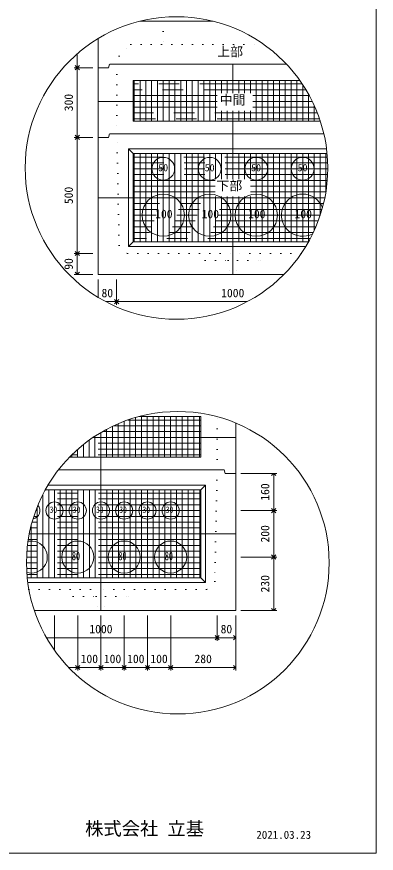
# Model space of a CAD drawing. Units: millimetres, scale not verified. Extents: x -4890 to 18490, y -2329 to 2329.
# Drawn here: x -2944 to -1830, y -1946 to 647 of the extents above; entities that cross this region are included whole.
import ezdxf
from ezdxf.enums import TextEntityAlignment as Align

# ---------------------------------------------------------------- set-up
doc = ezdxf.new("R2010")
doc.units = ezdxf.units.MM
doc.header["$LTSCALE"] = 10
for name, pattern in [('DASHED1', [1.8, 1.2, -0.6]), ('USER2', [50.8, 31.75, -6.35, 6.35, -6.35]), ('USER5', [3.185, 0.01, -3.175])]:
    doc.linetypes.add(name, pattern=pattern)
for name, color, linetype, lineweight in [('0-0_0', 1, 'Continuous', 18), ('0-1_Defpoints', 7, 'USER2', 5), ('0-2_waku', 7, 'Continuous', 18), ('0-3_gaikei', 7, 'Continuous', 18), ('0-4_kakure', 7, 'DASHED1', 5), ('0-5_sunpou', 7, 'Continuous', 5), ('0-7_hole', 7, 'Continuous', 18), ('0-8_uchigawa', 6, 'Continuous', 18), ('0-D_文字１', 7, 'Continuous', 18), ('0-E_コア部分\u3000寸法補助線3', 150, 'USER2', 18), ('0-F_コア部分\u3000寸法補助線2', 150, 'USER2', 18)]:
    doc.layers.add(name, color=color, linetype=linetype, lineweight=lineweight)
doc.styles.add('ＭＳ ゴシック', font='')
doc.styles.get('ＭＳ ゴシック').set_extended_font_data('MS Gothic')

# ---------------------------------------------------------------- blocks, each defined once
blk = doc.blocks.new('_Open90_50')
at = {"layer": '0-5_sunpou'}
blk.add_line((0, 0), (-1, 0), dxfattribs=at)
blk.add_lwpolyline([(-0.5, 0.5), (0, 0), (-0.5, -0.5)], dxfattribs=at)

msp = doc.modelspace()

# ---------------------------------------------------------------- linework, layer by layer
at = {"layer": '0-0_0'}
for p, q in [((-2274.09, 409.94), (-2274.09, 500.11)), ((-2323.09, 384.91), (-2692.3, 384.91)), ((-2028.25, 384.91), (-2212.92, 384.91)), ((-2274.09, 284.11), (-2274.09, 356.04)), ((-2274.09, 144.14), (-2274.09, 284.11)), ((-2691.69, 86.11), (-1989.49, 86.11)), ((-2274.09, -151.49), (-2274.09, 90.24)), ((-2683.81, -757.68), (-2683.81, -641.83)), ((-2266.83, -656.88), (-2707.58, -656.88)), ((-2683.2, -1193.28), (-2683.2, -757.68)), ((-2905.22, -955.68), (-2265.6, -955.68))]:
    msp.add_line(p, q, dxfattribs=at)
at = {"layer": '0-1_Defpoints'}
for p, q in [((-2562.09, 323.71), (-2562.09, 449.71)), ((-2490.09, 323.71), (-2490.09, 449.71)), ((-2418.09, 323.71), (-2418.09, 449.71)), ((-2346.09, 323.71), (-2346.09, 449.71)), ((-2202.09, 323.71), (-2202.09, 449.71)), ((-2130.09, 323.71), (-2130.09, 449.71)), ((-2059.36, 438.91), (-2583.69, 438.91)), ((-2058.09, 323.71), (-2058.09, 437)), ((-2005.82, 330.91), (-2583.69, 330.91)), ((-2562.09, -50.69), (-2562.09, 222.91)), ((-2490.09, -50.69), (-2490.09, 222.91)), ((-2418.09, -50.69), (-2418.09, 222.91)), ((-2346.09, -50.69), (-2346.09, 222.91)), ((-2202.09, -50.69), (-2202.09, 222.91)), ((-2130.09, -50.69), (-2130.09, 222.91)), ((-2058.09, -50.69), (-2058.09, 222.91)), ((-1986.09, 105.08), (-1986.09, 222.91)), ((-1980.76, 158.11), (-2583.69, 158.11)), ((-2010.04, 14.11), (-2583.69, 14.11)), ((-2539.81, -718.08), (-2539.81, -592.08)), ((-2467.81, -718.08), (-2467.81, -592.08)), ((-2395.81, -718.08), (-2395.81, -592.08)), ((-2611.81, -718.08), (-2611.81, -607.13)), ((-2374.21, -602.88), (-2600.18, -602.88)), ((-2755.81, -718.08), (-2755.81, -694.27)), ((-2374.21, -710.88), (-2773.61, -710.88)), ((-2827.2, -1092.48), (-2827.2, -818.88)), ((-2755.2, -1092.48), (-2755.2, -818.88)), ((-2611.2, -1092.48), (-2611.2, -818.88)), ((-2539.2, -1092.48), (-2539.2, -818.88)), ((-2467.2, -1092.48), (-2467.2, -818.88)), ((-2395.2, -1092.48), (-2395.2, -818.88)), ((-2373.6, -883.68), (-2885.12, -883.68)), ((-2899.2, -1092.48), (-2899.2, -928.96)), ((-2373.6, -1027.68), (-2913.54, -1027.68))]:
    msp.add_line(p, q, dxfattribs=at)
at = {"layer": '0-2_waku'}
for p in [(-1830, 2328.95), (-4890, -1946.05), (-4890, -1946.05), (-4890, -1946.05), (-4890, -1946.05)]:
    msp.add_line(p, (-1830, -1946.05), dxfattribs=at)
at = {"layer": '0-2_waku', "color": 6, "linetype": 'USER2'}
for p, q in [((-2583.69, 449.71), (-2274.09, 449.71)), ((-2583.69, 449.71), (-2583.69, 323.71)), ((-2066.8, 449.71), (-2274.09, 449.71)), ((-2583.69, 323.71), (-2274.09, 323.71)), ((-2003.41, 323.71), (-2274.09, 323.71)), ((-2374.21, -592.08), (-2565.04, -592.08)), ((-2374.21, -592.08), (-2374.21, -718.08)), ((-2780.78, -718.08), (-2683.81, -718.08)), ((-2374.21, -718.08), (-2683.81, -718.08))]:
    msp.add_line(p, q, dxfattribs=at)
at = {"layer": '0-3_gaikei'}
for p, q in [((-2562.75, 633.31), (-2508.7, 633.31)), ((-2562.75, 633.31), (-2508.7, 633.31)), ((-2562.75, 633.31), (-2508.7, 633.31)), ((-2335.65, 633.31), (-2562.75, 633.31)), ((-2562.7, 633.31), (-2335.65, 633.31)), ((-2562.7, 633.31), (-2335.65, 633.31)), ((-2692.3, 489.31), (-2692.3, 579.32)), ((-2656.3, 500.11), (-2659.9, 489.31)), ((-2274.09, 500.11), (-2655.69, 500.11)), ((-2108.11, 500.11), (-2274.7, 500.11)), ((-2692.3, 489.31), (-2692.3, -151.49)), ((-2659.9, 489.31), (-2692.3, 489.31)), ((-2659.9, 489.31), (-2692.3, 489.31)), ((-2659.9, 273.31), (-2692.3, 273.31)), ((-2659.9, 273.31), (-2692.3, 273.31)), ((-2656.3, 284.11), (-2659.9, 273.31)), ((-2274.09, 284.11), (-2655.69, 284.11)), ((-1992.4, 284.11), (-2274.7, 284.11)), ((-2692.3, -151.49), (-2115.99, -151.49)), ((-2692.3, -151.49), (-2115.99, -151.49)), ((-2692.3, -151.49), (-2115.99, -151.49)), ((-2265.6, -970.08), (-2265.6, -612.12)), ((-2301.6, -757.68), (-2298, -768.48)), ((-2265.6, -768.48), (-2298, -768.48))]:
    msp.add_line(p, q, dxfattribs=at)
for points in [[(-2889.91, -1193.28), (-2265.6, -1193.28), (-2265.6, -768.48)], [(-2880.77, -1193.28), (-2265.6, -1193.28), (-2265.6, -768.48)], [(-2301.6, -757.68), (-2683.2, -757.68), (-2815.27, -757.68)]]:
    msp.add_lwpolyline(points, dxfattribs=at)
at = {"layer": '0-4_kakure', "linetype": 'USER5', "lineweight": 18}
for p, q in [((-2490.7, 633.31), (-2490.7, 645.43)), ((-2490.7, 633.31), (-2490.7, 561.31)), ((-2626.89, 525.31), (-2590.89, 561.31)), ((-2590.89, 561.31), (-2178.61, 561.31)), ((-2626.89, 525.31), (-2634.09, 500.11)), ((-2634.09, 500.11), (-2634.09, 284.11)), ((-2626.66, -61.49), (-2634.09, 284.11)), ((-2626.66, -61.49), (-2600.91, -86.69)), ((-2600.91, -86.69), (-2274.09, -86.69)), ((-2360.49, -108.29), (-2382.09, -86.69)), ((-2062.44, -86.69), (-2274.09, -86.69)), ((-2187.69, -108.29), (-2166.09, -86.69)), ((-2360.49, -108.29), (-2288.49, -108.29)), ((-2288.49, -108.29), (-2285.61, -151.49)), ((-2259.69, -108.29), (-2262.57, -151.49)), ((-2259.69, -108.29), (-2187.69, -108.29)), ((-2323.2, -757.68), (-2323.2, -592.54)), ((-2323.2, -757.68), (-2330.63, -1103.28)), ((-2330.63, -1103.28), (-2356.38, -1128.48)), ((-2906.44, -1128.48), (-2683.2, -1128.48)), ((-2769.6, -1150.08), (-2791.2, -1128.48)), ((-2356.38, -1128.48), (-2683.2, -1128.48)), ((-2596.8, -1150.08), (-2575.2, -1128.48)), ((-2769.6, -1150.08), (-2697.6, -1150.08)), ((-2697.6, -1150.08), (-2694.72, -1193.28)), ((-2668.8, -1150.08), (-2671.68, -1193.28)), ((-2668.8, -1150.08), (-2596.8, -1150.08))]:
    msp.add_line(p, q, dxfattribs=at)
at = {"layer": '0-5_sunpou', "color": 150, "lineweight": 18}
for p, q in [((-2756.61, 532.43), (-2756.61, 502.27)), ((-2708.14, 489.31), (-2765.97, 489.31)), ((-2723.98, 489.31), (-2765.97, 489.31)), ((-2756.61, 476.35), (-2756.61, 286.27)), ((-2708.14, 273.31), (-2765.97, 273.31)), ((-2708.14, 273.31), (-2765.97, 273.31)), ((-2756.61, 260.35), (-2756.61, -73.73)), ((-2708.14, -86.69), (-2765.97, -86.69)), ((-2723.98, -86.69), (-2765.97, -86.69)), ((-2756.61, -99.65), (-2756.61, -138.53)), ((-2708.14, -151.49), (-2765.97, -151.49)), ((-2692.3, -167.33), (-2692.3, -222.54)), ((-2634.7, -167.33), (-2634.7, -245.39)), ((-2634.7, -167.33), (-2634.7, -245.39)), ((-2668.52, -236.03), (-2647.66, -236.03)), ((-2621.74, -236.03), (-2229.88, -236.03)), ((-2249.76, -768.48), (-2138.45, -768.48)), ((-2147.81, -781.44), (-2147.81, -870.72)), ((-2249.76, -883.68), (-2138.45, -883.68)), ((-2249.76, -883.68), (-2138.45, -883.68)), ((-2147.81, -896.64), (-2147.81, -1014.72)), ((-2249.76, -1027.68), (-2138.45, -1027.68)), ((-2249.76, -1027.68), (-2138.45, -1027.68)), ((-2147.81, -1040.64), (-2147.81, -1180.32)), ((-2827.2, -1209.12), (-2827.2, -1316.92)), ((-2755.2, -1209.12), (-2755.2, -1379.57)), ((-2755.2, -1209.12), (-2755.2, -1379.57)), ((-2683.2, -1209.12), (-2683.2, -1379.57)), ((-2683.2, -1209.12), (-2683.2, -1379.57)), ((-2611.2, -1209.12), (-2611.2, -1379.57)), ((-2611.2, -1209.12), (-2611.2, -1379.57)), ((-2539.2, -1209.12), (-2539.2, -1379.57)), ((-2539.2, -1209.12), (-2539.2, -1379.57)), ((-2467.2, -1209.12), (-2467.2, -1379.57)), ((-2467.2, -1209.12), (-2467.2, -1379.57)), ((-2323.2, -1209.12), (-2323.2, -1287.18)), ((-2323.2, -1209.12), (-2323.2, -1287.18)), ((-2265.6, -1209.12), (-2265.6, -1287.18)), ((-2265.6, -1209.12), (-2265.6, -1379.57)), ((-2249.76, -1193.28), (-2138.45, -1193.28)), ((-2852.17, -1277.82), (-2336.16, -1277.82)), ((-2310.24, -1277.82), (-2278.56, -1277.82)), ((-2783.06, -1370.21), (-2768.16, -1370.21)), ((-2742.24, -1370.21), (-2696.16, -1370.21)), ((-2670.24, -1370.21), (-2624.16, -1370.21)), ((-2598.24, -1370.21), (-2552.16, -1370.21)), ((-2526.24, -1370.21), (-2480.16, -1370.21)), ((-2454.24, -1370.21), (-2278.56, -1370.21))]:
    msp.add_line(p, q, dxfattribs=at)
for centre in [(-2449.2, 178.39), (-2444.99, -1045.32)]:
    msp.add_circle(centre, 468.88, dxfattribs=at)
at = {"layer": '0-7_hole'}
for centre, radius in [((-2490.09, 176.11), 35.28), ((-2346.09, 176.11), 35.28), ((-2202.09, 176.11), 35.28), ((-2058.09, 176.11), 35.28), ((-2490.09, 32.11), 65.52), ((-2346.09, 32.11), 65.52), ((-2202.09, 32.11), 65.52), ((-2827.2, -883.68), 26.64), ((-2755.2, -883.68), 26.64), ((-2683.2, -883.68), 26.64), ((-2611.2, -883.68), 26.64), ((-2539.2, -883.68), 26.64), ((-2467.2, -883.68), 26.64), ((-2755.2, -1027.68), 49.68), ((-2611.2, -1027.68), 49.68), ((-2467.2, -1027.68), 49.68)]:
    msp.add_circle(centre, radius, dxfattribs=at)
for centre, radius, start, end in [((-2058.09, 32.11), 65.52, 20.66629, 298.32089), ((-2899.2, -883.68), 26.64, 281.59033, 39.2294), ((-2899.2, -1027.68), 49.68, 253.99064, 101.55918)]:
    msp.add_arc(centre, radius, start, end, dxfattribs=at)
at = {"layer": '0-8_uchigawa'}
for p, q in [((-2598.09, 237.31), (-2583.69, 222.91)), ((-2598.09, -65.09), (-2598.09, 237.31)), ((-2583.69, 222.91), (-2274.09, 222.91)), ((-2583.69, -50.69), (-2583.69, 222.91)), ((-2274.09, 222.91), (-1982.44, 222.91)), ((-2598.09, -65.09), (-2583.69, -50.69)), ((-2583.69, -50.69), (-2040.09, -50.69)), ((-2598.09, -65.09), (-2048.5, -65.09)), ((-2373.6, -1092.48), (-2373.6, -818.88)), ((-2359.2, -1106.88), (-2359.2, -804.48)), ((-2911.49, -1092.48), (-2373.6, -1092.48)), ((-2909.81, -1106.88), (-2359.2, -1106.88)), ((-2359.2, -1106.88), (-2373.6, -1092.48))]:
    msp.add_line(p, q, dxfattribs=at)
for points in [[(-2598.09, 237.31), (-2274.09, 237.31), (-1984.04, 237.31)], [(-2855.56, -818.88), (-2683.2, -818.88), (-2373.6, -818.88), (-2359.2, -804.48)], [(-2847.28, -804.48), (-2683.2, -804.48), (-2359.2, -804.48)]]:
    msp.add_lwpolyline(points, dxfattribs=at)
at = {"layer": '0-E_コア部分\u3000寸法補助線3'}
for p, q in [((-2580.09, 323.71), (-2580.09, 449.71)), ((-2544.09, 323.71), (-2544.09, 449.71)), ((-2508.09, 323.71), (-2508.09, 449.71)), ((-2472.09, 323.71), (-2472.09, 449.71)), ((-2436.09, 323.71), (-2436.09, 449.71)), ((-2400.09, 323.71), (-2400.09, 449.71)), ((-2364.09, 323.71), (-2364.09, 449.71)), ((-2328.09, 323.71), (-2328.09, 449.71)), ((-2292.09, 409.94), (-2292.09, 449.71)), ((-2256.09, 409.94), (-2256.09, 449.71)), ((-2220.09, 409.94), (-2220.09, 449.71)), ((-2184.09, 323.71), (-2184.09, 449.71)), ((-2148.09, 323.71), (-2148.09, 449.71)), ((-2112.09, 323.71), (-2112.09, 449.71)), ((-2076.09, 323.71), (-2076.09, 449.71)), ((-2323.09, 402.91), (-2583.69, 402.91)), ((-2037.57, 402.91), (-2212.92, 402.91)), ((-2040.09, 323.71), (-2040.09, 407.47)), ((-2323.09, 366.91), (-2583.69, 366.91)), ((-2019.89, 366.91), (-2212.92, 366.91)), ((-2292.09, 323.71), (-2292.09, 356.04)), ((-2256.09, 323.71), (-2256.09, 356.04)), ((-2220.09, 323.71), (-2220.09, 356.04)), ((-2004.09, 323.71), (-2004.09, 325.78)), ((-1981.54, 212.11), (-2583.69, 212.11)), ((-2580.09, -50.69), (-2580.09, 222.91)), ((-2544.09, -50.69), (-2544.09, 222.91)), ((-2508.09, -50.69), (-2508.09, 222.91)), ((-2472.09, -50.69), (-2472.09, 222.91)), ((-2436.09, -50.69), (-2436.09, 222.91)), ((-2400.09, -50.69), (-2400.09, 222.91)), ((-2364.09, -50.69), (-2364.09, 222.91)), ((-2328.09, 144.14), (-2328.09, 222.91)), ((-2292.09, 144.14), (-2292.09, 222.91)), ((-2256.09, 144.14), (-2256.09, 222.91)), ((-2220.09, 144.14), (-2220.09, 222.91)), ((-2184.09, -50.69), (-2184.09, 222.91)), ((-2148.09, -50.69), (-2148.09, 222.91)), ((-2112.09, -50.69), (-2112.09, 222.91)), ((-2076.09, -50.69), (-2076.09, 222.91)), ((-2040.09, -50.69), (-2040.09, 222.91)), ((-2004.09, 31.01), (-2004.09, 222.91)), ((-1980.33, 176.11), (-2583.69, 176.11)), ((-2329.71, 140.11), (-2583.69, 140.11)), ((-1981.89, 140.11), (-2219.55, 140.11)), ((-2329.71, 104.11), (-2583.69, 104.11)), ((-1986.24, 104.11), (-2219.55, 104.11)), ((-2328.09, -50.69), (-2328.09, 90.24)), ((-2292.09, -50.69), (-2292.09, 90.24)), ((-2256.09, -50.69), (-2256.09, 90.24)), ((-2220.09, -50.69), (-2220.09, 90.24)), ((-1993.47, 68.11), (-2583.69, 68.11)), ((-2003.72, 32.11), (-2583.69, 32.11)), ((-2017.2, -3.89), (-2583.69, -3.89)), ((-2034.23, -39.89), (-2583.69, -39.89)), ((-2557.81, -718.08), (-2557.81, -592.08)), ((-2521.81, -718.08), (-2521.81, -592.08)), ((-2485.81, -718.08), (-2485.81, -592.08)), ((-2449.81, -718.08), (-2449.81, -592.08)), ((-2413.81, -718.08), (-2413.81, -592.08)), ((-2377.81, -718.08), (-2377.81, -592.08)), ((-2629.81, -718.08), (-2629.81, -614.41)), ((-2593.81, -718.08), (-2593.81, -600.69)), ((-2374.21, -638.88), (-2678.75, -638.88)), ((-2665.81, -718.08), (-2665.81, -631.7)), ((-2701.81, -718.08), (-2701.81, -653.04)), ((-2737.81, -718.08), (-2737.81, -679.13)), ((-2374.21, -674.88), (-2732.42, -674.88)), ((-2773.81, -718.08), (-2773.81, -711.08)), ((-2373.6, -829.68), (-2861.33, -829.68)), ((-2845.2, -1092.48), (-2845.2, -818.88)), ((-2809.2, -1092.48), (-2809.2, -818.88)), ((-2773.2, -1092.48), (-2773.2, -818.88)), ((-2737.2, -1092.48), (-2737.2, -818.88)), ((-2701.2, -1092.48), (-2701.2, -818.88)), ((-2665.2, -1092.48), (-2665.2, -818.88)), ((-2629.2, -1092.48), (-2629.2, -818.88)), ((-2593.2, -1092.48), (-2593.2, -818.88)), ((-2557.2, -1092.48), (-2557.2, -818.88)), ((-2521.2, -1092.48), (-2521.2, -818.88)), ((-2485.2, -1092.48), (-2485.2, -818.88)), ((-2449.2, -1092.48), (-2449.2, -818.88)), ((-2413.2, -1092.48), (-2413.2, -818.88)), ((-2377.2, -1092.48), (-2377.2, -818.88)), ((-2881.2, -1092.48), (-2881.2, -873.37)), ((-2373.6, -865.68), (-2878.09, -865.68)), ((-2373.6, -901.68), (-2891.32, -901.68)), ((-2373.6, -937.68), (-2901.34, -937.68)), ((-2373.6, -973.68), (-2908.36, -973.68)), ((-2373.6, -1009.68), (-2912.51, -1009.68)), ((-2373.6, -1045.68), (-2913.87, -1045.68)), ((-2373.6, -1081.68), (-2912.46, -1081.68))]:
    msp.add_line(p, q, dxfattribs=at)
at = {"layer": '0-F_コア部分\u3000寸法補助線2'}
for p, q in [((-2562.09, 323.71), (-2562.09, 449.71)), ((-2526.09, 323.71), (-2526.09, 449.71)), ((-2490.09, 323.71), (-2490.09, 449.71)), ((-2454.09, 323.71), (-2454.09, 449.71)), ((-2382.09, 323.71), (-2382.09, 449.71)), ((-2310.09, 409.94), (-2310.09, 449.71)), ((-2238.09, 409.94), (-2238.09, 449.71)), ((-2166.09, 323.71), (-2166.09, 449.71)), ((-2094.09, 323.71), (-2094.09, 449.71)), ((-2047.91, 420.91), (-2583.69, 420.91)), ((-2022.09, 323.71), (-2022.09, 371.84)), ((-2012.43, 348.91), (-2583.69, 348.91)), ((-2310.09, 323.71), (-2310.09, 356.04)), ((-2238.09, 323.71), (-2238.09, 356.04)), ((-2526.09, -50.69), (-2526.09, 222.91)), ((-2490.09, -50.69), (-2490.09, 222.91)), ((-2454.09, -50.69), (-2454.09, 222.91)), ((-2382.09, -50.69), (-2382.09, 222.91)), ((-2310.09, 144.14), (-2310.09, 222.91)), ((-2238.09, 144.14), (-2238.09, 222.91)), ((-2166.09, -50.69), (-2166.09, 222.91)), ((-2094.09, -50.69), (-2094.09, 222.91)), ((-2022.09, -15.06), (-2022.09, 222.91)), ((-1980.59, 194.11), (-2583.69, 194.11)), ((-2329.71, 122.11), (-2583.69, 122.11)), ((-1983.71, 122.11), (-2219.55, 122.11)), ((-2310.09, -50.69), (-2310.09, 90.24)), ((-2238.09, -50.69), (-2238.09, 90.24)), ((-1998.21, 50.11), (-2583.69, 50.11)), ((-2025.25, -21.89), (-2583.69, -21.89)), ((-2575.81, -718.08), (-2575.81, -595.07)), ((-2503.81, -718.08), (-2503.81, -592.08)), ((-2431.81, -718.08), (-2431.81, -592.08)), ((-2374.21, -620.88), (-2644.21, -620.88)), ((-2647.81, -718.08), (-2647.81, -622.58)), ((-2719.81, -718.08), (-2719.81, -665.43)), ((-2374.21, -692.88), (-2754.22, -692.88)), ((-2791.2, -1092.48), (-2791.2, -818.88)), ((-2719.2, -1092.48), (-2719.2, -818.88)), ((-2647.2, -1092.48), (-2647.2, -818.88)), ((-2575.2, -1092.48), (-2575.2, -818.88)), ((-2503.2, -1092.48), (-2503.2, -818.88)), ((-2431.2, -1092.48), (-2431.2, -818.88)), ((-2373.6, -847.68), (-2870.17, -847.68)), ((-2863.2, -1092.48), (-2863.2, -833.32)), ((-2899.2, -1092.48), (-2899.2, -928.96)), ((-2373.6, -919.68), (-2896.72, -919.68)), ((-2373.6, -991.68), (-2910.79, -991.68)), ((-2373.6, -1063.68), (-2913.51, -1063.68))]:
    msp.add_line(p, q, dxfattribs=at)

# ---------------------------------------------------------------- block references
at = {"layer": '0-5_sunpou', "xscale": 12.96, "yscale": 12.96}
for p, rotation in [((-2756.61, 489.31), 270), ((-2756.61, 489.31), 90), ((-2756.61, 273.31), 270), ((-2756.61, 273.31), 90), ((-2756.61, -86.69), 270), ((-2756.61, -86.69), 90), ((-2756.61, -151.49), 270), ((-2634.7, -236.03), 180), ((-2147.81, -768.48), 90), ((-2147.81, -883.68), 270), ((-2147.81, -883.68), 90), ((-2147.81, -1027.68), 270), ((-2147.81, -1027.68), 90), ((-2147.81, -1193.28), 270), ((-2323.2, -1277.82), 180), ((-2755.2, -1370.21), 180), ((-2683.2, -1370.21), 180), ((-2611.2, -1370.21), 180), ((-2539.2, -1370.21), 180), ((-2467.2, -1370.21), 180)]:
    msp.add_blockref('_Open90_50', p, dxfattribs=dict(at, rotation=rotation))
for p in [(-2634.7, -236.03), (-2323.2, -1277.82), (-2265.6, -1277.82), (-2755.2, -1370.21), (-2683.2, -1370.21), (-2611.2, -1370.21), (-2539.2, -1370.21), (-2467.2, -1370.21), (-2265.6, -1370.21)]:
    msp.add_blockref('_Open90_50', p, dxfattribs=at)

# ---------------------------------------------------------------- texts
at = {"layer": '0-5_sunpou', "style": 'ＭＳ ゴシック'}
for s, p in [('300', (-2762.37, 354.31)), ('500', (-2762.37, 66.31)), ('90', (-2762.37, -137.09)), ('160', (-2153.57, -853.08)), ('200', (-2153.57, -982.68)), ('230', (-2153.57, -1137.48))]:
    msp.add_text(s, height=26.39, rotation=90, dxfattribs=at).set_placement(p, align=Align.BOTTOM_LEFT)
for s, p in [('80', (-2681.5, -230.27)), ('1000', (-2310.7, -230.27)), ('1000', (-2719.2, -1272.06)), ('80', (-2312.4, -1272.06)), ('100', (-2746.2, -1364.45)), ('100', (-2674.2, -1364.45)), ('100', (-2602.2, -1364.45)), ('100', (-2530.2, -1364.45)), ('280', (-2393.4, -1364.45))]:
    msp.add_text(s, height=26.39, dxfattribs=at).set_placement(p, align=Align.BOTTOM_LEFT)
at = {"layer": '0-D_文字１', "style": 'ＭＳ ゴシック'}
for s, height, p in [('上部', 29.33, (-2322.89, 515.68)), ('中間', 29.33, (-2315.17, 366.21)), ('50', 22.43, (-2505.63, 161.47)), ('50', 22.43, (-2361.63, 161.47)), ('50', 22.43, (-2217.63, 161.47)), ('50', 22.43, (-2073.63, 161.47)), ('下部', 29.33, (-2325.4, 99.96)), ('100', 26.39, (-2515.25, 14.7)), ('100', 26.39, (-2371.25, 14.7)), ('100', 26.39, (-2227.25, 14.7)), ('100', 26.39, (-2083.25, 14.7)), ('株式会社 立基', 41.57, (-2732.23, -1902.56)), ('2021.03.23', 24.94, (-2201.72, -1908.77))]:
    msp.add_text(s, height=height, dxfattribs=at).set_placement(p, align=Align.BOTTOM_LEFT)
at = {"layer": '0-D_文字１', "style": 'ＭＳ ゴシック', "width": 0.7}
for s, height, p in [('30', 20.19, (-2842.32, -897.02)), ('30', 20.19, (-2770.32, -897.02)), ('30', 20.19, (-2698.32, -897.02)), ('30', 20.19, (-2626.32, -897.02)), ('30', 20.19, (-2554.32, -897.02)), ('30', 20.19, (-2482.32, -897.02)), ('80', 26.39, (-2773.25, -1045.45)), ('80', 26.39, (-2629.25, -1045.45)), ('80', 26.39, (-2485.25, -1045.45))]:
    msp.add_text(s, height=height, dxfattribs=at).set_placement(p, align=Align.BOTTOM_LEFT)

doc.saveas('drawing.dxf')
